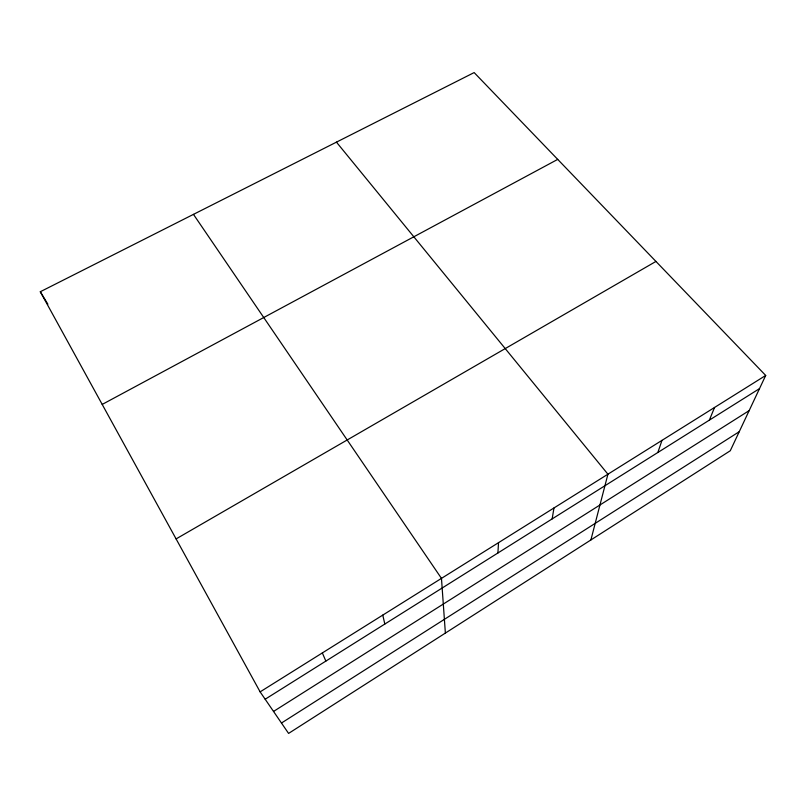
<?xml version="1.0" encoding="UTF-8"?>
<svg xmlns="http://www.w3.org/2000/svg" width="806" height="806" viewBox="0 0 806 806"><rect width="100%" height="100%" fill="white"/><g stroke="black" fill="none" stroke-linecap="round" stroke-linejoin="round"><path stroke-width="1.21" d="M497.906 552.987L498.521 542.68M552.15 518.903L553.974 507.961M590.889 539.96L607.926 474.2L336.445 142.138M657.857 452.478L661.978 440.368M709.371 420.117L714.549 407.463M765.7 375.455L730.276 450.755L288.588 733.42L260.126 691.87L40.3 291.742L474.15 72.58L765.7 375.455L260.126 691.87M281.465 723.032L739.243 431.694M273.526 711.446L749.157 410.617M265.164 699.235L759.514 388.613M176.091 538.912L655.943 261.436M102.211 404.421L557.722 159.387M193.46 214.366L441.466 578.376L445.375 633.083M40.3 291.742L47.886 304.205M322.35 652.931L325.856 661.091M382.769 615.109L384.825 624.035"/></g></svg>
